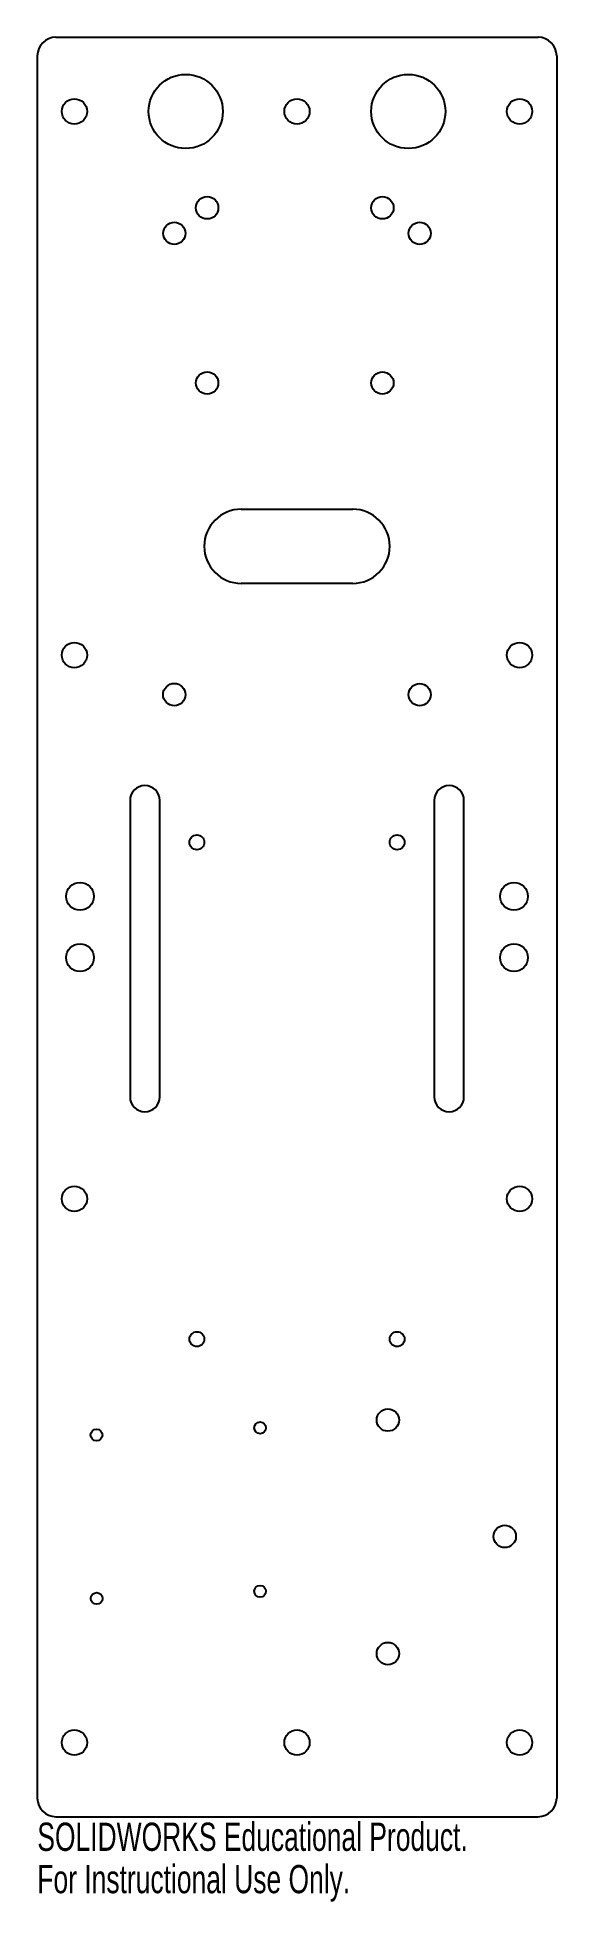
# Model space of a CAD drawing. Header units: millimetres. Extents: x -44 to 44, y -167 to 152.
import ezdxf

# ---------------------------------------------------------------- set-up
doc = ezdxf.new("R2010")
doc.units = ezdxf.units.MM
doc.styles.add('SLDTEXTSTYLE0', font='TXT', dxfattribs={"width": 0.7})

msp = doc.modelspace()

# ---------------------------------------------------------------- linework, layer by layer
at = {"color": 7, "linetype": 'Continuous', "lineweight": 25}
for p, q in [((-41.27, 152.4), (41.27, 152.4)), ((-44.45, 149.22), (-44.45, -149.22)), ((44.45, 149.22), (44.45, -149.22)), ((-9.53, 71.56), (9.53, 71.56)), ((9.53, 58.86), (-9.53, 58.86)), ((-28.57, 21.69), (-28.57, -29.11)), ((-23.5, -29.11), (-23.5, 21.69)), ((23.5, 21.69), (23.5, -29.11)), ((28.57, -29.11), (28.57, 21.69)), ((-41.27, -152.4), (41.27, -152.4))]:
    msp.add_line(p, q, dxfattribs=at)
for centre, radius in [((-19.05, 139.7), 6.35), ((19.05, 139.7), 6.35), ((-38.1, 139.7), 2.16), ((0, 139.7), 2.16), ((38.1, 139.7), 2.16), ((-15.38, 123.19), 1.91), ((14.62, 123.19), 1.91), ((-21.01, 118.81), 1.9), ((21.01, 118.81), 1.9), ((-15.38, 93.19), 1.91), ((14.62, 93.19), 1.91), ((-38.1, 46.57), 2.16), ((38.1, 46.57), 2.16), ((-21.01, 39.81), 1.91), ((21.01, 39.81), 1.9), ((-17.14, 14.49), 1.27), ((17.14, 14.49), 1.27), ((-37.14, 5.25), 2.38), ((37.14, 5.25), 2.38), ((-37.14, -5.25), 2.38), ((37.14, -5.25), 2.38), ((-38.1, -46.57), 2.16), ((38.1, -46.57), 2.16), ((-17.14, -70.6), 1.27), ((17.14, -70.6), 1.27), ((15.56, -84.46), 1.91), ((-34.32, -87.01), 1), ((-6.32, -85.79), 1), ((35.56, -104.39), 1.91), ((-34.29, -115.01), 1), ((-6.32, -113.79), 1), ((15.56, -124.46), 1.91), ((-38.1, -139.7), 2.16), ((0, -139.7), 2.16), ((38.1, -139.7), 2.16)]:
    msp.add_circle(centre, radius, dxfattribs=at)
for centre, radius, start, end in [((-41.27, 149.22), 3.18, 90, 180), ((41.27, 149.22), 3.18, 0, 90), ((-9.53, 65.21), 6.35, 90, 270), ((9.53, 65.21), 6.35, 270, 90), ((-26.04, 21.69), 2.54, 0, 180), ((26.04, 21.69), 2.54, 0, 180), ((-26.04, -29.11), 2.54, 180, 0), ((26.04, -29.11), 2.54, 180, 0), ((-41.27, -149.22), 3.18, 180, 270), ((41.27, -149.22), 3.18, 270, 0)]:
    msp.add_arc(centre, radius, start, end, dxfattribs=at)

# ---------------------------------------------------------------- texts
at = {"color": 7, "linetype": 'Continuous', "char_height": 4.8336, "attachment_point": 1, "style": 'SLDTEXTSTYLE0'}
for s, insert in [('SOLIDWORKS Educational Product.', (-44.45, -153.42)), ('For Instructional Use Only.', (-44.45, -160.67))]:
    msp.add_mtext(s, dxfattribs=dict(at, insert=insert))

doc.saveas('drawing.dxf')
